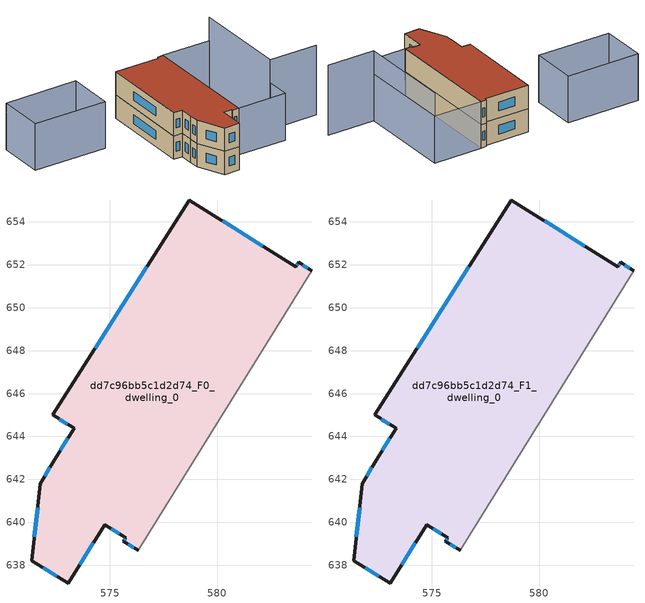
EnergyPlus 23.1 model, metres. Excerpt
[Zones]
dd7c96bb5c1d2d74_F0_dwelling_0
 floor ground (EU_floor_Construction): 583.79,652.11 584.4,651.72 576.31,638.69 575.63,639.12 575.74,639.29 574.77,639.9 573.06,637.17 571.36,638.2 571.76,641.8 572.41,642.9 573.33,644.37 572.34,645 578.7,655.01 583.66,651.9 z0
 wall outside (EU_wall_Construction): 584.4,651.72 583.79,652.11 583.66,651.9 578.7,655.01 572.34,645 573.33,644.37 572.41,642.9 571.76,641.8 571.36,638.2 573.06,637.17 574.77,639.9 575.74,639.29 575.63,639.12 576.31,638.69 z0:3
 wall adiabatic (EU_wall_Construction): 576.31,638.69 584.4,651.72 z0:3
 window (EU_Window_Construction): 571.64,640.68 571.49,639.33 / 572.21,642.56 571.96,642.14 / 573.05,643.91 572.7,643.36 / 572.65,644.8 573.02,644.57 / 576.72,651.89 574.32,648.12 / 582.12,652.87 580.25,654.04 / 583.75,652.04 583.7,651.96 / 584.21,651.84 583.98,651.99 / 575.85,638.99 576.1,638.83 / 575.71,639.24 575.67,639.17 / 575.07,639.71 575.44,639.48 / 573.59,638.02 574.24,639.05 / 571.89,637.88 572.53,637.49 z0.93:2.07
dd7c96bb5c1d2d74_F1_dwelling_0
 floor to dd7c96bb5c1d2d74_F0_dwelling_0 (EU_floor_Construction): 583.79,652.11 584.4,651.72 576.31,638.69 575.63,639.12 575.74,639.29 574.77,639.9 573.06,637.17 571.36,638.2 571.76,641.8 572.41,642.9 573.33,644.37 572.34,645 578.7,655.01 583.66,651.9 z3
 wall outside (EU_wall_Construction): 584.4,651.72 583.79,652.11 583.66,651.9 578.7,655.01 572.34,645 573.33,644.37 572.41,642.9 571.76,641.8 571.36,638.2 573.06,637.17 574.77,639.9 575.74,639.29 575.63,639.12 576.31,638.69 z3:6
 wall adiabatic (EU_wall_Construction): 576.31,638.69 584.4,651.72 z3:6
 window (EU_Window_Construction): 571.64,640.68 571.49,639.33 / 572.21,642.56 571.96,642.14 / 573.05,643.91 572.7,643.36 / 572.65,644.8 573.02,644.57 / 576.72,651.89 574.32,648.12 / 582.12,652.87 580.25,654.04 / 583.75,652.04 583.7,651.96 / 584.21,651.84 583.98,651.99 / 575.85,638.99 576.1,638.83 / 575.71,639.24 575.67,639.17 / 575.07,639.71 575.44,639.48 / 573.59,638.02 574.24,639.05 / 571.89,637.88 572.53,637.49 z3.93:5.07
 roof outside (EU_roof_Construction): 576.31,638.69 584.4,651.72 583.79,652.11 583.66,651.9 578.7,655.01 572.34,645 573.33,644.37 572.41,642.9 571.76,641.8 571.36,638.2 573.06,637.17 574.77,639.9 575.74,639.29 575.63,639.12 z6
shading: 588.64,634.59 583.32,637.89 / 583.32,637.89 589.8,648.33 z0:9; 589.82,648.36 581.72,635.32 / 581.72,635.32 576.31,638.68 / 576.31,638.68 584.4,651.72 / 584.4,651.72 589.82,648.36 / 571.66,653.19 563.52,658.26 / 563.52,658.26 566.67,663.32 / 566.67,663.32 574.81,658.25 / 574.81,658.25 571.66,653.19 z0:6
[Building]
EU S2 Campaign: North Axis=0; Terrain=City; Solar Distribution=FullExterior
[Site:Location]
Montreal-Trudeau.Intl.AP: Latitude=45.4667; Longitude=-73.75; Time Zone=-5; Elevation=36
[SizingPeriod:WeatherFileDays]
AnnualSizingPeriod: Begin Month=1; Begin Day of Month=1; End Month=12; End Day of Month=31; Day of Week for Start Day=Monday; Use Weather File Daylight Saving Period=No; Use Weather File Rain and Snow Indicators=No
[MATERIAL]
EU_InternalMass_Material: Roughness=MediumRough; Thickness=0.1; Conductivity=1; Density=1800; Specific Heat=900; Thermal Absorptance=0.9; Solar Absorptance=0.7; Visible Absorptance=0.7
[MATERIAL:NOMASS] Roughness=MediumRough; Thermal Absorptance=0.9; Solar Absorptance=0.7; Visible Absorptance=0.7
Name | Thermal Resistance
EU_wall_NoMass; EU_floor_NoMass | 1.36485
EU_roof_NoMass | 2.55992
[WINDOWMATERIAL:SIMPLEGLAZINGSYSTEM]
EU_Window_SimpleGlazing: UFactor=3.92339; Solar Heat Gain Coefficient=0.8; Visible Transmittance=0.8
[CONSTRUCTION]
EU_wall_Construction: EU_wall_NoMass
EU_roof_Construction: EU_roof_NoMass
EU_floor_Construction: EU_floor_NoMass
EU_Window_Construction: EU_Window_SimpleGlazing
EU_InternalMass_Construction: EU_InternalMass_Material
[ZONE] Type=1; Multiplier=1; Ceiling Height=autocalculate; Floor Area=autocalculate; Part of Total Floor Area=Yes
Name | Volume
dd7c96bb5c1d2d74_F0_dwelling_0 | 314.44
dd7c96bb5c1d2d74_F1_dwelling_0 | 314.439
[INTERNALMASS] Construction=EU_InternalMass_Construction; Surface Area=104.813
Name | Zone or ZoneList
dd7c96bb5c1d2d74_F0_dwelling_0_EU_InternalMass | dd7c96bb5c1d2d74_F0_dwelling_0
dd7c96bb5c1d2d74_F1_dwelling_0_EU_InternalMass | dd7c96bb5c1d2d74_F1_dwelling_0
[OTHEREQUIPMENT] Fuel Type=Electricity; Design Level Calculation Method=Watts/Area; Power per Zone Floor Area=1; Fraction Latent=0; Fraction Radiant=0; Fraction Lost=0; Carbon Dioxide Generation Rate=0; EndUse Subcategory=EU_Step8_InternalGains
Name | Zone or ZoneList or Space or SpaceList | Schedule
EU_Step8_InternalGain_dd7c96bb5c1d2d74_F0_dwelling_0_f000 | dd7c96bb5c1d2d74_F0_dwelling_0 | EU_Step8_GainSchedule_dd7c96bb5c1d2d74_F0_dwelling_0_f000
EU_Step8_InternalGain_dd7c96bb5c1d2d74_F1_dwelling_0_f000 | dd7c96bb5c1d2d74_F1_dwelling_0 | EU_Step8_GainSchedule_dd7c96bb5c1d2d74_F1_dwelling_0_f000
[ZONEVENTILATION:DESIGNFLOWRATE] Schedule=EU_AlwaysOn; Design Flow Rate Calculation Method=AirChanges/Hour; Air Changes per Hour=0.860309; Ventilation Type=Natural; Fan Pressure Rise=0; Fan Total Efficiency=1; Constant Term Coefficient=1; Temperature Term Coefficient=0; Velocity Term Coefficient=0; Velocity Squared Term Coefficient=0; Minimum Indoor Temperature=-100; Maximum Indoor Temperature=100; Delta Temperature=-100; Minimum Outdoor Temperature=-100; Maximum Outdoor Temperature=100; Maximum Wind Speed=40
Name | Zone or ZoneList or Space or SpaceList
EU_ConstantAir_dd7c96bb5c1d2d74_F0_dwelling_0 | dd7c96bb5c1d2d74_F0_dwelling_0
EU_ConstantAir_dd7c96bb5c1d2d74_F1_dwelling_0 | dd7c96bb5c1d2d74_F1_dwelling_0
[HVACTEMPLATE:THERMOSTAT] Constant Heating Setpoint=20; Constant Cooling Setpoint=50
EU_HeatOnly_dd7c96bb5c1d2d74_F0_dwelling_0; EU_HeatOnly_dd7c96bb5c1d2d74_F1_dwelling_0
[HVACTEMPLATE:ZONE:IDEALLOADSAIRSYSTEM] System Availability Schedule=EU_AlwaysOn; Maximum Heating Supply Air Temperature=50; Minimum Cooling Supply Air Temperature=13; Maximum Heating Supply Air Humidity Ratio=0.0156; Minimum Cooling Supply Air Humidity Ratio=0.0077; Heating Limit=NoLimit; Cooling Limit=NoLimit; Heating Availability Schedule=EU_AlwaysOn; Cooling Availability Schedule=EU_CoolingOff; Dehumidification Control Type=ConstantSensibleHeatRatio; Cooling Sensible Heat Ratio=0.7; Dehumidification Setpoint=60; Humidification Control Type=None; Humidification Setpoint=30; Outdoor Air Method=None; Outdoor Air Flow Rate per Person=0.00944; Outdoor Air Flow Rate per Zone Floor Area=0; Outdoor Air Flow Rate per Zone=0; Demand Controlled Ventilation Type=None; Outdoor Air Economizer Type=NoEconomizer; Heat Recovery Type=None; Sensible Heat Recovery Effectiveness=0.7; Latent Heat Recovery Effectiveness=0.65
Name | Template Thermostat
dd7c96bb5c1d2d74_F0_dwelling_0 | EU_HeatOnly_dd7c96bb5c1d2d74_F0_dwelling_0
dd7c96bb5c1d2d74_F1_dwelling_0 | EU_HeatOnly_dd7c96bb5c1d2d74_F1_dwelling_0
[SIZING:ZONE] Zone Cooling Design Supply Air Temperature Input Method=SupplyAirTemperature; Zone Cooling Design Supply Air Temperature=13; Zone Heating Design Supply Air Temperature Input Method=SupplyAirTemperature; Zone Heating Design Supply Air Temperature=50; Zone Cooling Design Supply Air Humidity Ratio=0.008; Zone Heating Design Supply Air Humidity Ratio=0.008; Cooling Design Air Flow Method=DesignDay; Cooling Design Air Flow Rate=0; Cooling Minimum Air Flow per Zone Floor Area=0.000762; Cooling Minimum Air Flow=0; Cooling Minimum Air Flow Fraction=0.2; Heating Design Air Flow Method=DesignDay; Heating Design Air Flow Rate=0; Heating Maximum Air Flow per Zone Floor Area=0.002032; Heating Maximum Air Flow=0.141576; Heating Maximum Air Flow Fraction=0.3; Account for Dedicated Outdoor Air System=No; Dedicated Outdoor Air System Control Strategy=NeutralSupplyAir; Dedicated Outdoor Air Low Setpoint Temperature for Design=autosize; Dedicated Outdoor Air High Setpoint Temperature for Design=autosize; Zone Load Sizing Method=Sensible Load Only No Latent Load; Zone Latent Cooling Design Supply Air Humidity Ratio Input Method=HumidityRatioDifference; Zone Cooling Design Supply Air Humidity Ratio Difference=0.005; Zone Latent Heating Design Supply Air Humidity Ratio Input Method=HumidityRatioDifference; Zone Humidification Design Supply Air Humidity Ratio Difference=0.005
dd7c96bb5c1d2d74_F0_dwelling_0; dd7c96bb5c1d2d74_F1_dwelling_0
[SCHEDULE:CONSTANT]
Name | Hourly Value
EU_AlwaysOn | 1
EU_CoolingOff | 0
[SCHEDULE:FILE] Column Number=1; Rows to Skip at Top=0; Number of Hours of Data=8760; Column Separator=Comma; Interpolate to Timestep=No; Minutes per Item=60; Adjust Schedule for Daylight Savings=Yes
Name | File
EU_Step8_GainSchedule_dd7c96bb5c1d2d74_F0_dwelling_0_f000 | ../../schedules/dd7c96bb5c1d2d74/dd7c96bb5c1d2d74_F0_dwelling_0_f000_gain.csv
EU_Step8_GainSchedule_dd7c96bb5c1d2d74_F1_dwelling_0_f000 | ../../schedules/dd7c96bb5c1d2d74/dd7c96bb5c1d2d74_F1_dwelling_0_f000_gain.csv
